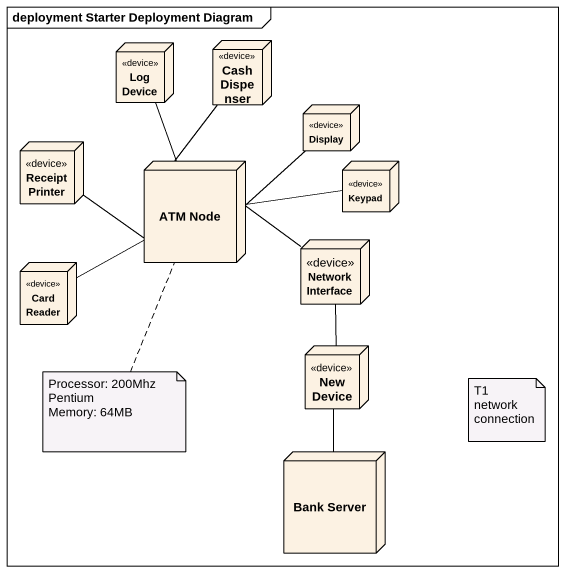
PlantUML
@startuml
mainframe deployment Starter Deployment Diagram
node "Log Device" as Log_Device <<device>>
node "Cash Dispenser" as Cash_Dispenser <<device>>
node Display <<device>>
node "Receipt Printer" as Receipt_Printer <<device>>
node "ATM Node" as ATM_Node
node Keypad <<device>>
node "Network Interface" as Network_Interface <<device>>
node "Card Reader" as Card_Reader <<device>>
node "New Device" as New_Device <<device>>
node "Bank Server" as Bank_Server
Log_Device -- ATM_Node
Cash_Dispenser -- ATM_Node
Display -- ATM_Node
Receipt_Printer -right- ATM_Node
Keypad -left- ATM_Node
Network_Interface -left- ATM_Node
Network_Interface -- New_Device
Card_Reader -right- ATM_Node
New_Device -- Bank_Server
note bottom of ATM_Node
  Processor: 200Mhz Pentium
  Memory: 64MB
end note
note as N2
  T1 network connection
end note
@enduml
